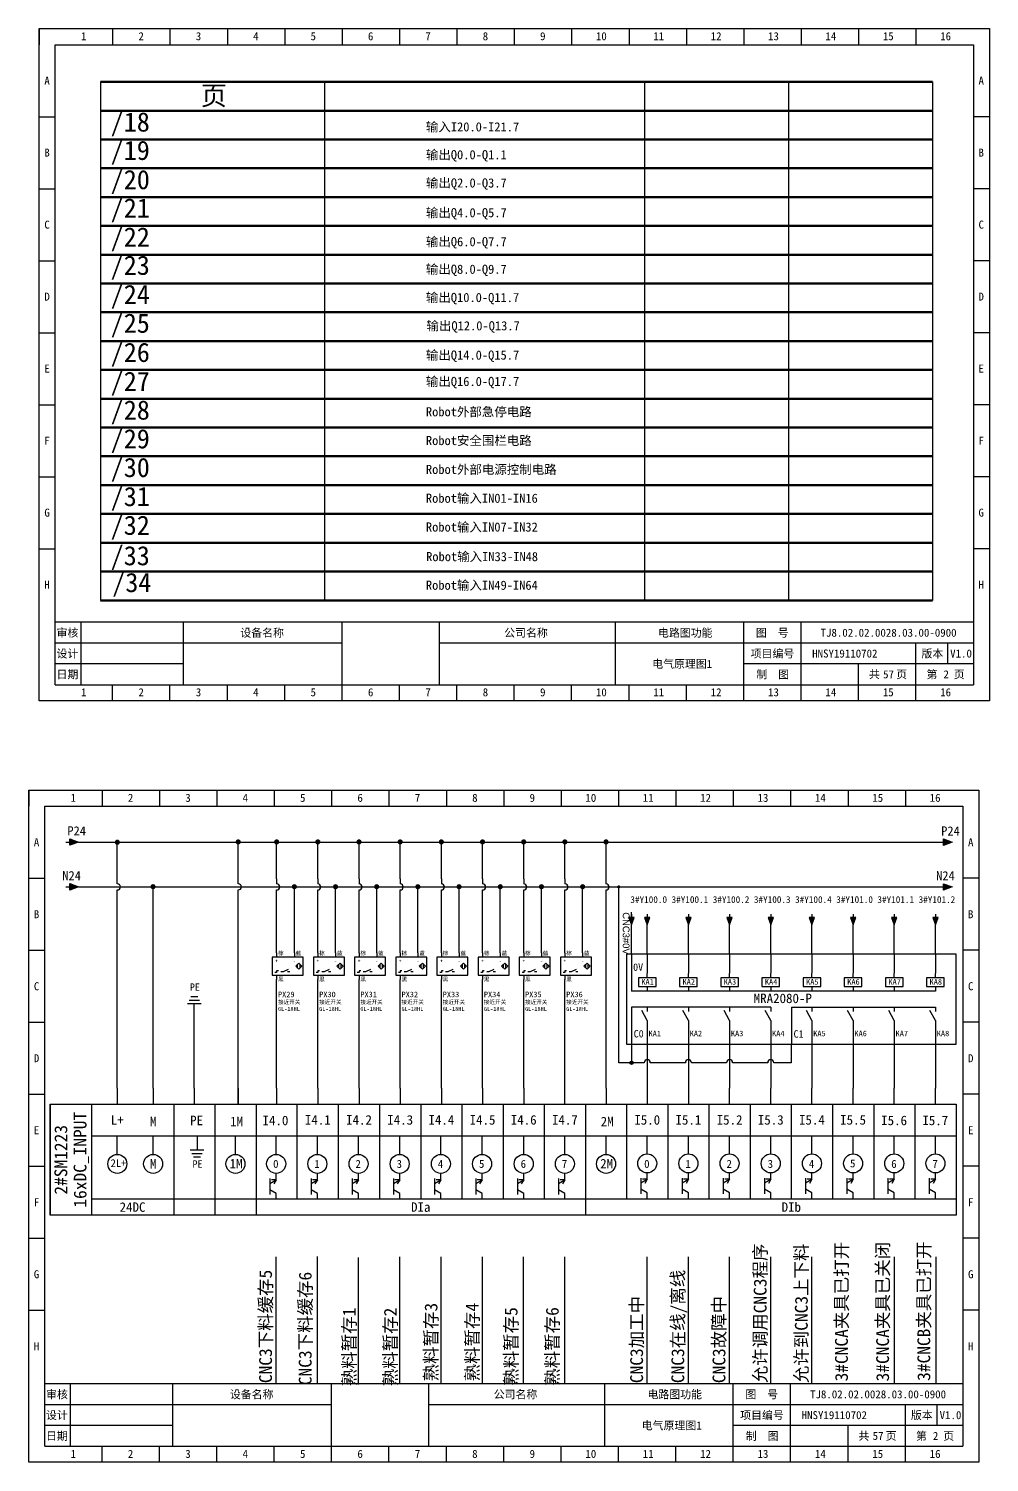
# Model space of a CAD drawing. Header units: millimetres. Extents: x 914 to 910632, y -176 to 682692.
# Drawn here: x 2236.4 to 2536.6, y 3539.4 to 3987.4 of the extents above; entities that cross this region are included whole.
import ezdxf
from ezdxf.enums import TextEntityAlignment as Align

# ---------------------------------------------------------------- set-up
doc = ezdxf.new("R2010")
doc.units = ezdxf.units.MM
doc.layers.add('EPLAN311', color=1, linetype='Continuous', lineweight=25)
doc.styles.get("Standard").update_dxf_attribs({"font": 'arial.ttf'})
doc.styles.add('宋体', font='')
doc.styles.get('宋体').set_extended_font_data('宋体')

# ---------------------------------------------------------------- blocks, each defined once
blk = doc.blocks.new('EPLSYM_LibrarySPECIAL_Symbol8_Variant0_Placement1')
at = {"linetype": 'Continuous', "lineweight": 25, "ltscale": 4}
blk.add_hatch(color=1, dxfattribs=at).paths.add_polyline_path([(-0.75, 1), (2, 0), (-0.75, -1)], flags=0)
at = {"color": 1, "linetype": 'Continuous', "lineweight": 25, "ltscale": 4}
blk.add_line((-2, 0), (-0.75, 0), dxfattribs=at)
blk.add_lwpolyline([(-0.75, 1), (2, 0), (-0.75, -1)], close=True, dxfattribs=at)
at = {"color": 5}
blk.add_attdef('70_20010', text='', height=2.85, dxfattribs=at).set_placement((3, 0), align=Align.MIDDLE_LEFT)
at = {"color": 73}
for tag, p in [('70_24350', (33.76, 0)), ('70_24300', (72.31, 0))]:
    blk.add_attdef(tag, text='', height=2.06, dxfattribs=at).set_placement(p, align=Align.MIDDLE_LEFT)
blk = doc.blocks.new('*U204')
blk.add_line((0, 0.14), (0, 5.8))
blk.add_circle((0, -2.83), 2.97)
blk = doc.blocks.new('*U205')
at = {"color": 0, "linetype": 'ByBlock', "lineweight": -2, "transparency": 16777216}
for p in [(0, 0), (12.87, 0)]:
    blk.add_blockref('*U204', p, dxfattribs=at)
blk = doc.blocks.new('磁性接近开关3线常开')
at = {"color": 5, "linetype": 'Continuous', "lineweight": 25, "ltscale": 4}
for p, q in [((0, 8.4), (0, 7)), ((5.6, 8.4), (5.6, 7)), ((6.63, 3.58), (6.63, 4.82)), ((7.37, 3.58), (7.37, 4.82)), ((0, 2.71), (0, 2.19)), ((0, 1.4), (0, 0)), ((3.59, 3.14), (2.01, 2.36))]:
    blk.add_line(p, q, dxfattribs=at)
at = {"color": 5, "linetype": 'Continuous', "lineweight": 25}
for p, q in [((0, 2.19), (-0.53, 2.19)), ((0.53, 2.71), (0, 2.71)), ((2.01, 2.36), (1.31, 2.36)), ((4.11, 2.36), (3.41, 2.36))]:
    blk.add_line(p, q, dxfattribs=at)
at = {"color": 5, "linetype": 'Continuous', "lineweight": 25, "ltscale": 4}
for points in [[(-1.4, 1.4), (8.4, 1.4), (8.4, 7), (-1.4, 7)], [(7, 5.19), (6.01, 4.2), (7, 3.21), (7.99, 4.2)]]:
    blk.add_lwpolyline(points, close=True, dxfattribs=at)
at = {"color": 5, "style": '宋体'}
for s, p in [('+', (0, 5.84)), ('-', (5.6, 5.84))]:
    blk.add_text(s, height=1.05, dxfattribs=at).set_placement(p, align=Align.MIDDLE_CENTER)
at = {"color": 0, "style": '宋体'}
for tag, p in [('01', (0.42, 7.67)), ('03', (6.02, 7.67)), ('02', (0.42, -0.54)), ('05', (0.42, -7.76)), ('06', (0.42, -9.92))]:
    blk.add_attdef(tag, p, '', height=1.26, dxfattribs=at)
at = {"color": 5, "style": '宋体'}
blk.add_attdef('04', (0.42, -5.6), '', height=1.75, dxfattribs=at)
blk = doc.blocks.new('继电器线圈')
at = {"color": 5, "linetype": 'Continuous', "lineweight": 25}
for p, q in [((0, 4.2), (0, 5.6)), ((0, 1.4), (0, 0))]:
    blk.add_line(p, q, dxfattribs=at)
blk.add_lwpolyline([(-2.8, 1.4), (2.8, 1.4), (2.8, 4.2), (-2.8, 4.2)], close=True, dxfattribs=at)
at = {"color": 0, "style": '宋体'}
for tag, p in [('01', (0.42, 4.87)), ('02', (0.42, -0.54)), ('04', (0.65, -7)), ('05', (0.65, -9.16))]:
    blk.add_attdef(tag, p, '', height=1.26, dxfattribs=at)
at = {"color": 5, "style": '宋体'}
blk.add_attdef('03', (0.42, -4.85), '', height=1.75, dxfattribs=at)
blk = doc.blocks.new('常开触点')
at = {"color": 5, "linetype": 'Continuous', "lineweight": 25}
for p, q in [((0, 0), (0, -1.39)), ((0, 0), (0, -1.39)), ((0, -4.16), (0, -5.54)), ((0, -4.16), (0, -5.54))]:
    blk.add_line(p, q, dxfattribs=at)
at = {"color": 5, "linetype": 'Continuous', "lineweight": 25, "ltscale": 4}
blk.add_line((0, -4.16), (-1.73, -1.04), dxfattribs=at)
blk.add_line((0, -4.16), (-1.73, -1.04), dxfattribs=at)
at = {"color": 0}
blk.add_attdef('13', text='', height=1.25, dxfattribs=at).set_placement((0.42, -0.97), align=Align.BOTTOM_LEFT)
blk.add_attdef('14', text='', height=1.25, dxfattribs=at).set_placement((0.42, -4.82), align=Align.TOP_LEFT)
at = {"color": 5, "style": '宋体'}
blk.add_attdef('KA', (0.42, -9.12), '', height=1.74, dxfattribs=at)
blk = doc.blocks.new('继电器模组8')
for p, q in [((-4.87, 28.09), (-4.87, 16.54)), ((0, 28.09), (0, 22.09)), ((12.87, 28.09), (12.87, 22.09)), ((25.74, 28.09), (25.74, 22.09)), ((38.61, 28.09), (38.61, 22.09)), ((51.48, 28.09), (51.48, 22.09)), ((64.35, 28.09), (64.35, 22.09)), ((77.22, 28.09), (77.22, 22.09)), ((90.09, 28.09), (90.09, 22.09)), ((-4.87, 11.54), (-4.87, 0)), ((45.05, 11.54), (45.05, 0)), ((0, 6), (0, 0)), ((12.87, 6), (12.87, 0)), ((25.74, 6), (25.74, 0)), ((38.61, 6), (38.61, 0)), ((51.48, 6), (51.48, 0)), ((64.35, 6), (64.35, 0)), ((77.22, 6), (77.22, 0)), ((90.09, 6), (90.09, 0))]:
    blk.add_line(p, q)
at = {"linetype": 'ByBlock'}
for p, q in [((90.09, 16.54), (-4.87, 16.54)), ((38.61, 11.54), (-4.87, 11.54)), ((45.05, 11.54), (90.09, 11.54))]:
    blk.add_line(p, q, dxfattribs=at)
blk.add_lwpolyline([(-6.43, 0), (96.53, 0), (96.53, 28.09), (-6.43, 28.09)], close=True, dxfattribs=at)
ref = blk.add_blockref('继电器线圈', (0, 16.54), dxfattribs=dict(xscale=0.99, yscale=0.99, zscale=0.99))
ref.add_attrib('03', 'KA1', (-1.83, 18.56), dxfattribs={"color": 5, "height": 1.736, "style": '宋体'})
ref = blk.add_blockref('继电器线圈', (12.87, 16.54), dxfattribs=dict(xscale=0.99, yscale=0.99, zscale=0.99))
ref.add_attrib('03', 'KA2', (11.04, 18.56), dxfattribs={"color": 5, "height": 1.736, "style": '宋体'})
ref = blk.add_blockref('继电器线圈', (25.74, 16.54), dxfattribs=dict(xscale=0.99, yscale=0.99, zscale=0.99))
ref.add_attrib('03', 'KA3', (23.91, 18.56), dxfattribs={"color": 5, "height": 1.736, "style": '宋体'})
ref = blk.add_blockref('继电器线圈', (38.61, 16.54), dxfattribs=dict(xscale=0.99, yscale=0.99, zscale=0.99))
ref.add_attrib('03', 'KA4', (36.78, 18.56), dxfattribs={"color": 5, "height": 1.736, "style": '宋体'})
ref = blk.add_blockref('继电器线圈', (51.48, 16.54), dxfattribs=dict(xscale=0.99, yscale=0.99, zscale=0.99))
ref.add_attrib('03', 'KA5', (49.65, 18.56), dxfattribs={"color": 5, "height": 1.736, "style": '宋体'})
ref = blk.add_blockref('继电器线圈', (64.35, 16.54), dxfattribs=dict(xscale=0.99, yscale=0.99, zscale=0.99))
ref.add_attrib('03', 'KA6', (62.52, 18.56), dxfattribs={"color": 5, "height": 1.736, "style": '宋体'})
ref = blk.add_blockref('继电器线圈', (77.22, 16.54), dxfattribs=dict(xscale=0.99, yscale=0.99, zscale=0.99))
ref.add_attrib('03', 'KA7', (75.39, 18.56), dxfattribs={"color": 5, "height": 1.736, "style": '宋体'})
ref = blk.add_blockref('继电器线圈', (90.09, 16.54), dxfattribs=dict(xscale=0.99, yscale=0.99, zscale=0.99))
ref.add_attrib('03', 'KA8', (88.26, 18.56), dxfattribs={"color": 5, "height": 1.736, "style": '宋体'})
ref = blk.add_blockref('常开触点', (0, 11.54), dxfattribs=at)
ref.add_attrib('KA', 'KA1', (0.41, 2.43), dxfattribs={"color": 5, "height": 1.736, "style": '宋体'})
ref = blk.add_blockref('常开触点', (12.87, 11.54), dxfattribs=at)
ref.add_attrib('KA', 'KA2', (13.28, 2.43), dxfattribs={"color": 5, "height": 1.736, "style": '宋体'})
ref = blk.add_blockref('常开触点', (25.74, 11.54), dxfattribs=at)
ref.add_attrib('KA', 'KA3', (26.15, 2.43), dxfattribs={"color": 5, "height": 1.736, "style": '宋体'})
ref = blk.add_blockref('常开触点', (38.61, 11.54), dxfattribs=at)
ref.add_attrib('KA', 'KA4', (39.02, 2.43), dxfattribs={"color": 5, "height": 1.736, "style": '宋体'})
ref = blk.add_blockref('常开触点', (51.48, 11.54), dxfattribs=at)
ref.add_attrib('KA', 'KA5', (51.89, 2.43), dxfattribs={"color": 5, "height": 1.736, "style": '宋体'})
ref = blk.add_blockref('常开触点', (64.35, 11.54), dxfattribs=at)
ref.add_attrib('KA', 'KA6', (64.76, 2.43), dxfattribs={"color": 5, "height": 1.736, "style": '宋体'})
ref = blk.add_blockref('常开触点', (77.22, 11.54), dxfattribs=at)
ref.add_attrib('KA', 'KA7', (77.63, 2.43), dxfattribs={"color": 5, "height": 1.736, "style": '宋体'})
ref = blk.add_blockref('常开触点', (90.09, 11.54), dxfattribs=at)
ref.add_attrib('KA', 'KA8', (90.5, 2.43), dxfattribs={"color": 5, "height": 1.736, "style": '宋体'})
at = {"style": '宋体'}
for s, width, insert, char_height, attachment_point in [('0V', 3.0901, (-4.42, 25.18), 2.31, 1), ('MRA2080-P', 2.5259, (42.38, 14.25), 2.97, 5), ('C0', 3.0901, (-4.24, 4.36), 2.31, 1), ('C1', 3.0901, (45.74, 4.3), 2.31, 1)]:
    blk.add_mtext_dynamic_manual_height_columns(s, width=width, gutter_width=12.5, heights=[0], dxfattribs=dict(at, insert=insert, char_height=char_height, attachment_point=attachment_point))
blk = doc.blocks.new('箭头下')
at = {"layer": 'EPLAN311', "linetype": 'Continuous', "lineweight": 25, "ltscale": 4}
blk.add_hatch(color=1, dxfattribs=at).paths.add_polyline_path([(-0.7, -0.875), (0, -2.8), (0.7, -0.875)], flags=0)
at = {"layer": 'EPLAN311', "color": 1, "linetype": 'Continuous', "lineweight": 25, "ltscale": 4}
blk.add_line((0, 0), (0, -0.875), dxfattribs=at)
blk.add_lwpolyline([(-0.7, -0.875), (0, -2.8), (0.7, -0.875)], close=True, dxfattribs=at)
at = {"color": 5}
blk.add_attdef('70_20010', text='', height=1.7535, dxfattribs=at).set_placement((0, -3.8507), align=Align.TOP_CENTER)
blk = doc.blocks.new('*U287')
at = {"color": 0, "linetype": 'ByBlock', "lineweight": 53}
blk.add_line((-130, 0), (130, 0), dxfattribs=at)
blk = doc.blocks.new('*U288')
at = {"color": 0, "linetype": 'ByBlock', "lineweight": -2, "transparency": 16777216}
for p in [(0, 0), (0, -9), (0, -18), (0, -27), (0, -36), (0, -45), (0, -54), (0, -63), (0, -72), (0, -81), (0, -90), (0, -99), (0, -108), (0, -117), (0, -126), (0, -135), (0, -144), (0, -153), (0, -162)]:
    blk.add_blockref('*U287', p, dxfattribs=at)
blk = doc.blocks.new('*U388')
blk.add_line((-2.5, 0), (2.5, 0))
blk = doc.blocks.new('*U389')
at = {"color": 0, "linetype": 'ByBlock', "lineweight": -2, "transparency": 16777216}
for p in [(0, 0), (0, -22.5), (0, -45), (0, -67.5), (0, -90), (0, -112.5), (0, -135)]:
    blk.add_blockref('*U388', p, dxfattribs=at)
blk = doc.blocks.new('*U390')
blk.add_line((-2.5, 0), (2.5, 0))
blk = doc.blocks.new('*U391')
at = {"color": 0, "linetype": 'ByBlock', "lineweight": -2, "transparency": 16777216}
for p in [(0, 0), (0, -22.5), (0, -45), (0, -67.5), (0, -90), (0, -112.5), (0, -135)]:
    blk.add_blockref('*U390', p, dxfattribs=at)
blk = doc.blocks.new('制图图框')
for p, q in [((-2700.08, 789.32), (-2403.08, 789.32)), ((-2700.08, 579.32), (-2700.08, 789.32)), ((-2700.08, 789.32), (-2700.08, 784.32)), ((-2700.08, 789.32), (-2695.08, 789.32)), ((-2677.15, 789.32), (-2677.15, 784.32)), ((-2659.21, 789.32), (-2659.21, 784.32)), ((-2641.27, 789.32), (-2641.27, 784.32)), ((-2623.33, 789.32), (-2623.33, 784.32)), ((-2605.4, 789.32), (-2605.4, 784.32)), ((-2587.46, 789.32), (-2587.46, 784.32)), ((-2569.52, 789.32), (-2569.52, 784.32)), ((-2551.58, 789.32), (-2551.58, 784.32)), ((-2533.65, 789.32), (-2533.65, 784.32)), ((-2515.71, 789.32), (-2515.71, 784.32)), ((-2497.77, 789.32), (-2497.77, 784.32)), ((-2479.83, 789.32), (-2479.83, 784.32)), ((-2461.9, 789.32), (-2461.9, 784.32)), ((-2443.96, 789.32), (-2443.96, 784.32)), ((-2426.02, 789.32), (-2426.02, 784.32)), ((-2403.08, 789.32), (-2403.08, 579.32)), ((-2403.08, 789.32), (-2403.08, 784.32)), ((-2695.08, 784.32), (-2408.08, 784.32)), ((-2695.08, 584.32), (-2695.08, 784.32)), ((-2408.08, 784.32), (-2408.08, 584.32)), ((-2408.08, 603.82), (-2695.08, 603.82)), ((-2687.08, 603.82), (-2687.08, 584.32)), ((-2655.08, 603.82), (-2655.08, 584.32)), ((-2655.08, 603.82), (-2655.08, 584.32)), ((-2605.4, 579.32), (-2605.4, 603.82)), ((-2575.08, 603.82), (-2575.08, 584.32)), ((-2575.08, 603.82), (-2575.08, 584.32)), ((-2575.08, 603.82), (-2575.08, 584.32)), ((-2520.08, 603.82), (-2520.08, 584.32)), ((-2479.83, 579.32), (-2479.83, 603.82)), ((-2461.9, 579.32), (-2461.9, 603.82)), ((-2655.08, 597.32), (-2695.08, 597.32)), ((-2605.4, 597.32), (-2655.08, 597.32)), ((-2408.08, 597.32), (-2575.08, 597.32)), ((-2426.02, 579.32), (-2426.02, 597.32)), ((-2416.18, 597.32), (-2416.18, 590.82)), ((-2655.08, 590.82), (-2695.08, 590.82)), ((-2408.08, 590.82), (-2479.83, 590.82)), ((-2443.96, 579.32), (-2443.96, 590.82)), ((-2695.08, 584.32), (-2408.08, 584.32)), ((-2677.15, 579.32), (-2677.15, 584.32)), ((-2659.21, 579.32), (-2659.21, 584.32)), ((-2641.27, 579.32), (-2641.27, 584.32)), ((-2623.33, 579.32), (-2623.33, 584.32)), ((-2587.46, 579.32), (-2587.46, 584.32)), ((-2569.52, 579.32), (-2569.52, 584.32)), ((-2551.58, 579.32), (-2551.58, 584.32)), ((-2533.65, 579.32), (-2533.65, 584.32)), ((-2515.71, 579.32), (-2515.71, 584.32)), ((-2497.77, 579.32), (-2497.77, 584.32)), ((-2403.08, 579.32), (-2700.08, 579.32))]:
    blk.add_line(p, q)
blk.add_blockref('*U389', (-2697.58, 761.82))
at = {"xscale": -1}
blk.add_blockref('*U391', (-2405.58, 761.82), dxfattribs=at)
at = {"style": '宋体'}
for s, p in [('1', (-2687.01, 785.71)), ('2', (-2669.07, 785.71)), ('3', (-2651.13, 785.71)), ('4', (-2633.2, 785.71)), ('5', (-2615.26, 785.71)), ('6', (-2597.32, 785.71)), ('7', (-2579.38, 785.71)), ('8', (-2561.45, 785.71)), ('9', (-2543.51, 785.71)), ('10', (-2526.07, 785.71)), ('11', (-2508.13, 785.71)), ('12', (-2490.2, 785.71)), ('13', (-2472.26, 785.71)), ('14', (-2454.32, 785.71)), ('15', (-2436.38, 785.71)), ('16', (-2418.45, 785.71)), ('A', (-2698.47, 771.84)), ('A', (-2406.47, 771.84)), ('B', (-2698.47, 749.34)), ('B', (-2406.47, 749.34)), ('C', (-2698.47, 726.84)), ('C', (-2406.47, 726.84)), ('D', (-2698.47, 704.34)), ('D', (-2406.47, 704.34)), ('E', (-2698.47, 681.84)), ('E', (-2406.47, 681.84)), ('F', (-2698.47, 659.34)), ('F', (-2406.47, 659.34)), ('G', (-2698.47, 636.84)), ('G', (-2406.47, 636.84)), ('H', (-2698.47, 614.34)), ('H', (-2406.47, 614.34)), ('审核', (-2694.65, 599.29)), ('设备名称', (-2637.2, 599.28)), ('公司名称', (-2554.73, 599.29)), ('电路图功能', (-2506.66, 599.29)), ('图  号', (-2476.05, 599.3)), ('设计', (-2694.66, 592.79)), ('项目编号', (-2477.68, 592.79)), ('版本', (-2424.3, 592.79)), ('日期', (-2694.66, 586.29)), ('制  图', (-2475.91, 586.28)), ('共   页', (-2440.72, 586.31)), ('第   页', (-2422.72, 586.3)), ('1', (-2687.01, 580.71)), ('2', (-2669.07, 580.71)), ('3', (-2651.13, 580.71)), ('4', (-2633.2, 580.71)), ('5', (-2615.26, 580.71)), ('6', (-2597.32, 580.71)), ('7', (-2579.38, 580.71)), ('8', (-2561.45, 580.71)), ('9', (-2543.51, 580.71)), ('10', (-2526.07, 580.71)), ('11', (-2508.13, 580.71)), ('12', (-2490.2, 580.71)), ('13', (-2472.26, 580.71)), ('14', (-2454.32, 580.71)), ('15', (-2436.38, 580.71)), ('16', (-2418.45, 580.71))]:
    blk.add_text(s, height=2.5, dxfattribs=at).set_placement(p)

msp = doc.modelspace()

# ---------------------------------------------------------------- hatches: boundary and pattern name
at = {"layer": 'EPLAN311', "ltscale": 4}
h = msp.add_hatch(color=0, dxfattribs=at)
edge = h.paths.add_edge_path()
edge.add_arc((2264.072, 3733.188), 0.81, 0, 360)
h = msp.add_hatch(color=0, dxfattribs=at)
edge = h.paths.add_edge_path()
edge.add_arc((2301.855, 3733.286), 0.81, 0, 360)
h = msp.add_hatch(color=0, dxfattribs=at)
edge = h.paths.add_edge_path()
edge.add_arc((2313.876, 3733.294), 0.81, 0, 360)
h = msp.add_hatch(color=0, dxfattribs=at)
edge = h.paths.add_edge_path()
edge.add_arc((2326.746, 3733.294), 0.81, 0, 360)
h = msp.add_hatch(color=0, dxfattribs=at)
edge = h.paths.add_edge_path()
edge.add_arc((2339.616, 3733.294), 0.81, 0, 360)
h = msp.add_hatch(color=0, dxfattribs=at)
edge = h.paths.add_edge_path()
edge.add_arc((2352.486, 3733.294), 0.81, 0, 360)
h = msp.add_hatch(color=0, dxfattribs=at)
edge = h.paths.add_edge_path()
edge.add_arc((2365.356, 3733.294), 0.81, 0, 360)
h = msp.add_hatch(color=0, dxfattribs=at)
edge = h.paths.add_edge_path()
edge.add_arc((2378.226, 3733.294), 0.81, 0, 360)
h = msp.add_hatch(color=0, dxfattribs=at)
edge = h.paths.add_edge_path()
edge.add_arc((2391.096, 3733.294), 0.81, 0, 360)
h = msp.add_hatch(color=0, dxfattribs=at)
edge = h.paths.add_edge_path()
edge.add_arc((2403.966, 3733.294), 0.81, 0, 360)
h = msp.add_hatch(color=0, dxfattribs=at)
edge = h.paths.add_edge_path()
edge.add_arc((2416.836, 3733.291), 0.81, 0, 360)
h = msp.add_hatch(color=0, dxfattribs=at)
edge = h.paths.add_edge_path()
edge.add_arc((2275.247, 3719.295), 0.81, 0, 360)
h = msp.add_hatch(color=0, dxfattribs=at)
edge = h.paths.add_edge_path()
edge.add_arc((2319.42, 3719.289), 0.81, 0, 360)
h = msp.add_hatch(color=0, dxfattribs=at)
edge = h.paths.add_edge_path()
edge.add_arc((2332.29, 3719.289), 0.81, 0, 360)
h = msp.add_hatch(color=0, dxfattribs=at)
edge = h.paths.add_edge_path()
edge.add_arc((2345.16, 3719.289), 0.81, 0, 360)
h = msp.add_hatch(color=0, dxfattribs=at)
edge = h.paths.add_edge_path()
edge.add_arc((2358.03, 3719.289), 0.81, 0, 360)
h = msp.add_hatch(color=0, dxfattribs=at)
edge = h.paths.add_edge_path()
edge.add_arc((2370.9, 3719.289), 0.81, 0, 360)
h = msp.add_hatch(color=0, dxfattribs=at)
edge = h.paths.add_edge_path()
edge.add_arc((2383.77, 3719.289), 0.81, 0, 360)
h = msp.add_hatch(color=0, dxfattribs=at)
edge = h.paths.add_edge_path()
edge.add_arc((2396.64, 3719.289), 0.81, 0, 360)
h = msp.add_hatch(color=0, dxfattribs=at)
edge = h.paths.add_edge_path()
edge.add_arc((2409.51, 3719.289), 0.81, 0, 360)
h = msp.add_hatch(color=1, dxfattribs=at)
edge = h.paths.add_edge_path()
edge.add_arc((2420.806, 3719.244), 0.52, 0, 360)
h = msp.add_hatch(color=1, dxfattribs=at)
edge = h.paths.add_edge_path()
edge.add_arc((2424.838, 3664.276), 0.52, 0, 360)

# ---------------------------------------------------------------- linework, layer by layer
at = {"color": 0}
for p, q in [((2258.864, 3970.778), (2258.864, 3808.778)), ((2328.864, 3970.778), (2328.864, 3970.022)), ((2328.864, 3970.022), (2328.864, 3808.778)), ((2428.864, 3970.778), (2518.864, 3970.778)), ((2428.864, 3970.778), (2428.864, 3970.778)), ((2428.864, 3970.778), (2428.864, 3808.778)), ((2473.864, 3970.778), (2518.864, 3970.778)), ((2473.864, 3970.778), (2473.864, 3970.778)), ((2473.864, 3970.778), (2473.864, 3808.778)), ((2518.864, 3970.778), (2518.864, 3808.778)), ((2251.919, 3733.257), (2521.07, 3733.221)), ((2264.07, 3720.203), (2264.07, 3733.23)), ((2301.86, 3720.214), (2301.86, 3733.241)), ((2416.84, 3720.187), (2416.84, 3733.247)), ((2251.937, 3719.25), (2521.07, 3719.221)), ((2241.361, 3659.265), (2241.361, 3648.015))]:
    msp.add_line(p, q, dxfattribs=at)
for p, q in [((2313.88, 3721.76), (2313.88, 3733.25)), ((2326.75, 3721.76), (2326.75, 3733.25)), ((2339.62, 3721.76), (2339.62, 3733.25)), ((2352.49, 3721.76), (2352.49, 3733.25)), ((2365.36, 3721.76), (2365.36, 3733.25)), ((2378.23, 3721.76), (2378.23, 3733.25)), ((2391.1, 3721.76), (2391.1, 3733.25)), ((2403.97, 3721.76), (2403.97, 3733.25)), ((2264.07, 3716.721), (2264.07, 3718.293)), ((2275.27, 3656.307), (2275.27, 3719.244)), ((2301.86, 3716.722), (2301.86, 3718.294)), ((2313.88, 3721.76), (2313.88, 3720.188)), ((2319.424, 3698.627), (2319.424, 3719.245)), ((2326.75, 3721.76), (2326.75, 3720.188)), ((2332.294, 3698.627), (2332.294, 3719.245)), ((2339.62, 3721.76), (2339.62, 3720.188)), ((2345.164, 3698.627), (2345.164, 3719.245)), ((2352.49, 3721.76), (2352.49, 3720.188)), ((2358.034, 3698.627), (2358.034, 3719.245)), ((2365.36, 3721.76), (2365.36, 3720.188)), ((2370.904, 3698.627), (2370.904, 3719.245)), ((2378.23, 3721.76), (2378.23, 3720.188)), ((2383.774, 3698.627), (2383.774, 3719.245)), ((2391.1, 3721.76), (2391.1, 3720.188)), ((2396.644, 3698.627), (2396.644, 3719.245)), ((2403.97, 3721.76), (2403.97, 3720.188)), ((2409.514, 3698.627), (2409.514, 3719.245)), ((2420.807, 3664.276), (2420.806, 3719.244)), ((2264.07, 3656.307), (2264.07, 3716.698)), ((2301.86, 3656.31), (2301.86, 3716.709)), ((2313.88, 3716.706), (2313.88, 3718.278)), ((2313.88, 3698.627), (2313.88, 3716.706)), ((2326.75, 3716.706), (2326.75, 3718.278)), ((2326.75, 3698.627), (2326.75, 3716.706)), ((2339.62, 3716.706), (2339.62, 3718.278)), ((2339.62, 3698.627), (2339.62, 3716.706)), ((2352.49, 3716.706), (2352.49, 3718.278)), ((2352.49, 3698.627), (2352.49, 3716.706)), ((2365.36, 3716.706), (2365.36, 3718.278)), ((2365.36, 3698.627), (2365.36, 3716.706)), ((2378.23, 3716.706), (2378.23, 3718.278)), ((2378.23, 3698.627), (2378.23, 3716.706)), ((2391.1, 3716.706), (2391.1, 3718.278)), ((2391.1, 3698.627), (2391.1, 3716.706)), ((2403.97, 3716.706), (2403.97, 3718.278)), ((2403.97, 3698.627), (2403.97, 3716.706)), ((2416.84, 3716.705), (2416.84, 3718.277)), ((2416.84, 3656.307), (2416.84, 3716.715)), ((2424.838, 3698.224), (2424.838, 3711.381)), ((2313.88, 3656.307), (2313.88, 3690.311)), ((2326.75, 3656.307), (2326.75, 3690.311)), ((2339.62, 3656.307), (2339.62, 3690.311)), ((2352.49, 3656.307), (2352.49, 3690.311)), ((2365.36, 3656.307), (2365.36, 3690.311)), ((2378.23, 3656.307), (2378.23, 3690.311)), ((2391.1, 3656.307), (2391.1, 3690.311)), ((2403.97, 3656.307), (2403.97, 3690.311)), ((2288.14, 3656.307), (2288.14, 3682.796)), ((2424.838, 3670.139), (2424.838, 3664.276)), ((2474.755, 3670.139), (2474.755, 3664.276)), ((2428.755, 3664.276), (2420.807, 3664.276)), ((2441.625, 3664.276), (2430.665, 3664.276)), ((2454.495, 3664.276), (2443.535, 3664.276)), ((2467.365, 3664.276), (2456.405, 3664.276)), ((2474.755, 3664.276), (2469.275, 3664.276)), ((2264.07, 3656.307), (2264.07, 3651.357)), ((2275.27, 3656.307), (2275.27, 3651.357)), ((2288.14, 3656.307), (2288.14, 3651.357)), ((2301.86, 3656.31), (2301.86, 3651.36)), ((2301.86, 3651.36), (2301.86, 3656.31)), ((2313.88, 3656.307), (2313.88, 3651.357)), ((2326.75, 3656.307), (2326.75, 3651.357)), ((2339.62, 3656.307), (2339.62, 3651.357)), ((2352.49, 3656.307), (2352.49, 3651.357)), ((2365.36, 3656.307), (2365.36, 3651.357)), ((2378.23, 3656.307), (2378.23, 3651.357)), ((2391.1, 3656.307), (2391.1, 3651.357)), ((2403.97, 3651.357), (2403.97, 3656.307)), ((2416.84, 3656.307), (2416.84, 3651.357)), ((2416.84, 3656.307), (2416.84, 3651.357)), ((2429.71, 3656.307), (2429.71, 3651.357)), ((2442.58, 3656.307), (2442.58, 3651.357)), ((2455.45, 3651.357), (2455.45, 3656.307)), ((2468.32, 3651.357), (2468.32, 3656.307)), ((2481.19, 3651.357), (2481.19, 3656.307)), ((2494.06, 3651.357), (2494.06, 3656.307)), ((2506.93, 3651.357), (2506.93, 3656.307)), ((2519.8, 3651.357), (2519.8, 3656.307)), ((2243.095, 3651.357), (2526.235, 3651.357)), ((2243.095, 3616.707), (2243.095, 3651.357)), ((2243.095, 3651.357), (2243.095, 3616.707)), ((2255.965, 3651.357), (2255.965, 3616.707)), ((2281.705, 3651.357), (2281.705, 3616.707)), ((2294.575, 3651.357), (2294.575, 3616.707)), ((2307.445, 3651.357), (2307.445, 3616.707)), ((2320.315, 3621.657), (2320.315, 3651.357)), ((2333.185, 3621.657), (2333.185, 3651.357)), ((2346.055, 3651.357), (2346.055, 3621.657)), ((2358.925, 3651.357), (2358.925, 3621.657)), ((2371.795, 3651.357), (2371.795, 3621.657)), ((2384.665, 3651.357), (2384.665, 3621.635)), ((2397.535, 3651.357), (2397.535, 3621.657)), ((2410.405, 3651.357), (2410.405, 3616.707)), ((2423.275, 3651.357), (2423.275, 3621.657)), ((2436.145, 3651.357), (2436.145, 3621.657)), ((2449.015, 3651.357), (2449.015, 3621.657)), ((2461.885, 3651.357), (2461.885, 3621.657)), ((2474.755, 3651.357), (2474.755, 3621.657)), ((2487.625, 3651.357), (2487.625, 3621.657)), ((2500.495, 3651.357), (2500.495, 3621.657)), ((2513.365, 3651.357), (2513.365, 3621.657)), ((2526.235, 3651.357), (2526.235, 3616.707)), ((2255.965, 3641.457), (2526.235, 3641.457)), ((2264.07, 3635.647), (2264.07, 3641.457)), ((2275.27, 3635.647), (2275.27, 3641.457)), ((2288.99, 3641.46), (2288.99, 3637.045)), ((2301.01, 3635.647), (2301.01, 3641.457)), ((2313.725, 3635.647), (2313.725, 3641.297)), ((2326.595, 3635.647), (2326.595, 3641.297)), ((2339.465, 3635.647), (2339.465, 3641.297)), ((2352.335, 3635.647), (2352.335, 3641.297)), ((2365.205, 3635.647), (2365.205, 3641.297)), ((2378.075, 3635.647), (2378.075, 3641.297)), ((2391.1, 3635.647), (2391.1, 3641.297)), ((2403.97, 3635.647), (2403.97, 3641.297)), ((2416.84, 3635.647), (2416.84, 3641.457)), ((2429.71, 3635.806), (2429.71, 3641.457)), ((2442.58, 3635.806), (2442.58, 3641.457)), ((2455.45, 3635.806), (2455.45, 3641.457)), ((2468.32, 3635.806), (2468.32, 3641.457)), ((2481.19, 3635.806), (2481.19, 3641.457)), ((2494.06, 3635.806), (2494.06, 3641.457)), ((2313.725, 3627.727), (2313.725, 3629.707)), ((2326.595, 3627.727), (2326.595, 3629.707)), ((2339.465, 3627.727), (2339.465, 3629.707)), ((2352.335, 3627.727), (2352.335, 3629.707)), ((2365.205, 3627.727), (2365.205, 3629.707)), ((2378.075, 3627.727), (2378.075, 3629.707)), ((2391.1, 3627.727), (2391.1, 3629.707)), ((2403.97, 3627.727), (2403.97, 3629.707)), ((2429.71, 3627.886), (2429.71, 3629.866)), ((2442.58, 3627.886), (2442.58, 3629.866)), ((2455.45, 3627.886), (2455.45, 3629.866)), ((2468.32, 3627.886), (2468.32, 3629.866)), ((2481.19, 3627.886), (2481.19, 3629.866)), ((2494.06, 3627.886), (2494.06, 3629.866)), ((2506.93, 3627.886), (2506.93, 3629.866)), ((2519.8, 3627.886), (2519.8, 3629.866)), ((2311.745, 3628.077), (2311.745, 3623.127)), ((2311.745, 3626.586), (2313.725, 3627.727)), ((2313.725, 3623.477), (2311.745, 3624.605)), ((2313.725, 3627.727), (2312.24, 3627.727)), ((2313.725, 3627.727), (2312.98, 3626.442)), ((2324.615, 3628.077), (2324.615, 3623.127)), ((2324.615, 3626.586), (2326.595, 3627.727)), ((2326.595, 3623.477), (2324.615, 3624.605)), ((2326.595, 3627.727), (2325.11, 3627.727)), ((2326.595, 3627.727), (2325.85, 3626.442)), ((2337.485, 3628.077), (2337.485, 3623.127)), ((2337.485, 3626.586), (2339.465, 3627.727)), ((2339.465, 3623.477), (2337.485, 3624.605)), ((2339.465, 3627.727), (2337.98, 3627.727)), ((2339.465, 3627.727), (2338.72, 3626.442)), ((2350.355, 3628.077), (2350.355, 3623.127)), ((2350.355, 3626.586), (2352.335, 3627.727)), ((2352.335, 3623.477), (2350.355, 3624.605)), ((2352.335, 3627.727), (2350.85, 3627.727)), ((2352.335, 3627.727), (2351.59, 3626.442)), ((2363.225, 3628.077), (2363.225, 3623.127)), ((2363.225, 3626.586), (2365.205, 3627.727)), ((2365.205, 3623.477), (2363.225, 3624.605)), ((2365.205, 3627.727), (2363.72, 3627.727)), ((2365.205, 3627.727), (2364.46, 3626.442)), ((2376.095, 3628.077), (2376.095, 3623.127)), ((2376.095, 3626.586), (2378.075, 3627.727)), ((2378.075, 3623.477), (2376.095, 3624.605)), ((2378.075, 3627.727), (2376.59, 3627.727)), ((2378.075, 3627.727), (2377.33, 3626.442)), ((2389.12, 3628.077), (2389.12, 3623.127)), ((2389.12, 3626.586), (2391.1, 3627.727)), ((2391.1, 3623.477), (2389.12, 3624.605)), ((2391.1, 3627.727), (2389.615, 3627.727)), ((2391.1, 3627.727), (2390.356, 3626.442)), ((2401.99, 3628.077), (2401.99, 3623.127)), ((2401.99, 3626.586), (2403.97, 3627.727)), ((2403.97, 3623.477), (2401.99, 3624.605)), ((2403.97, 3627.727), (2402.485, 3627.727)), ((2403.97, 3627.727), (2403.226, 3626.442)), ((2427.73, 3628.236), (2427.73, 3623.286)), ((2427.73, 3626.746), (2429.71, 3627.886)), ((2429.71, 3623.637), (2427.73, 3624.764)), ((2429.71, 3627.886), (2428.225, 3627.886)), ((2429.71, 3627.886), (2428.966, 3626.602)), ((2440.6, 3628.236), (2440.6, 3623.286)), ((2440.6, 3626.746), (2442.58, 3627.886)), ((2442.58, 3623.637), (2440.6, 3624.764)), ((2442.58, 3627.886), (2441.095, 3627.886)), ((2442.58, 3627.886), (2441.836, 3626.602)), ((2453.47, 3628.236), (2453.47, 3623.286)), ((2453.47, 3626.746), (2455.45, 3627.886)), ((2455.45, 3623.637), (2453.47, 3624.764)), ((2455.45, 3627.886), (2453.965, 3627.886)), ((2455.45, 3627.886), (2454.706, 3626.602)), ((2466.34, 3628.236), (2466.34, 3623.286)), ((2466.34, 3626.746), (2468.32, 3627.886)), ((2468.32, 3623.637), (2466.34, 3624.764)), ((2468.32, 3627.886), (2466.835, 3627.886)), ((2468.32, 3627.886), (2467.576, 3626.602)), ((2479.21, 3628.236), (2479.21, 3623.286)), ((2479.21, 3626.746), (2481.19, 3627.886)), ((2481.19, 3623.637), (2479.21, 3624.764)), ((2481.19, 3627.886), (2479.705, 3627.886)), ((2481.19, 3627.886), (2480.446, 3626.602)), ((2492.08, 3628.236), (2492.08, 3623.286)), ((2492.08, 3626.746), (2494.06, 3627.886)), ((2494.06, 3623.637), (2492.08, 3624.764)), ((2494.06, 3627.886), (2492.575, 3627.886)), ((2494.06, 3627.886), (2493.316, 3626.602)), ((2504.95, 3628.236), (2504.95, 3623.286)), ((2504.95, 3626.746), (2506.93, 3627.886)), ((2506.93, 3623.637), (2504.95, 3624.764)), ((2506.93, 3627.886), (2505.445, 3627.886)), ((2506.93, 3627.886), (2506.186, 3626.602)), ((2517.82, 3628.236), (2517.82, 3623.286)), ((2517.82, 3626.746), (2519.8, 3627.886)), ((2519.8, 3623.637), (2517.82, 3624.764)), ((2519.8, 3627.886), (2518.315, 3627.886)), ((2519.8, 3627.886), (2519.056, 3626.602)), ((2281.705, 3621.657), (2255.965, 3621.657)), ((2289.649, 3621.657), (2281.705, 3621.657)), ((2410.405, 3621.657), (2289.649, 3621.657)), ((2313.725, 3621.657), (2313.725, 3623.477)), ((2326.595, 3621.657), (2326.595, 3623.477)), ((2339.465, 3621.657), (2339.465, 3623.477)), ((2352.335, 3621.657), (2352.335, 3623.477)), ((2365.205, 3621.657), (2365.205, 3623.477)), ((2378.075, 3621.657), (2378.075, 3623.477)), ((2391.1, 3621.657), (2391.1, 3623.477)), ((2403.97, 3621.657), (2403.97, 3623.477)), ((2417.647, 3621.657), (2410.405, 3621.657)), ((2526.235, 3621.657), (2417.647, 3621.657)), ((2429.71, 3621.657), (2429.71, 3623.637)), ((2442.58, 3621.657), (2442.58, 3623.637)), ((2455.45, 3621.657), (2455.45, 3623.637)), ((2468.32, 3621.657), (2468.32, 3623.637)), ((2481.19, 3621.657), (2481.19, 3623.637)), ((2494.06, 3621.657), (2494.06, 3623.637)), ((2506.93, 3621.657), (2506.93, 3623.637)), ((2519.8, 3621.657), (2519.8, 3623.637)), ((2526.235, 3616.707), (2243.095, 3616.707)), ((2313.725, 3563.925), (2313.725, 3603.624)), ((2326.595, 3564.084), (2326.595, 3603.784)), ((2339.465, 3563.765), (2339.465, 3603.465)), ((2352.335, 3563.925), (2352.335, 3603.624)), ((2365.205, 3603.624), (2365.205, 3563.925)), ((2378.075, 3603.624), (2378.075, 3563.925)), ((2390.945, 3603.624), (2390.945, 3563.925)), ((2403.815, 3603.624), (2403.815, 3563.925)), ((2429.71, 3563.925), (2429.71, 3603.624)), ((2442.58, 3563.925), (2442.58, 3603.624)), ((2455.45, 3563.925), (2455.45, 3603.624)), ((2468.32, 3563.925), (2468.32, 3603.624)), ((2481.19, 3563.925), (2481.19, 3603.624)), ((2506.93, 3603.624), (2506.93, 3563.925)), ((2519.956, 3603.624), (2519.956, 3563.925))]:
    msp.add_line(p, q)
at = {"linetype": 'ByBlock'}
for p, q in [((2429.708, 3698.225), (2429.708, 3707.328)), ((2442.578, 3698.225), (2442.578, 3707.328)), ((2455.448, 3698.225), (2455.448, 3707.328)), ((2468.318, 3698.225), (2468.318, 3707.328)), ((2481.188, 3698.225), (2481.188, 3707.328)), ((2494.058, 3698.225), (2494.058, 3707.328)), ((2506.928, 3698.225), (2506.928, 3707.328)), ((2519.798, 3698.225), (2519.798, 3707.328)), ((2429.71, 3670.139), (2429.71, 3656.307)), ((2442.58, 3670.139), (2442.58, 3656.307)), ((2455.45, 3670.139), (2455.45, 3656.307)), ((2468.32, 3670.139), (2468.32, 3656.307)), ((2481.19, 3670.139), (2481.19, 3656.307)), ((2494.06, 3670.139), (2494.06, 3656.307)), ((2506.93, 3670.139), (2506.93, 3656.307)), ((2519.8, 3670.139), (2519.8, 3656.307))]:
    msp.add_line(p, q, dxfattribs=at)
at = {"ltscale": 4}
for p, q in [((2285.984, 3682.796), (2290.296, 3682.796)), ((2286.523, 3683.874), (2289.757, 3683.874)), ((2287.062, 3684.952), (2289.218, 3684.952)), ((2286.834, 3637.045), (2291.146, 3637.045)), ((2287.373, 3635.967), (2290.607, 3635.967)), ((2287.912, 3634.889), (2290.068, 3634.889))]:
    msp.add_line(p, q, dxfattribs=at)
for centre in [(2264.07, 3632.677), (2275.27, 3632.677), (2301.01, 3632.677), (2313.725, 3632.677), (2326.595, 3632.677), (2339.465, 3632.677), (2352.335, 3632.677), (2365.205, 3632.677), (2378.075, 3632.677), (2391.1, 3632.677), (2403.97, 3632.677), (2416.84, 3632.677), (2429.71, 3632.836), (2442.58, 3632.836), (2455.45, 3632.836), (2468.32, 3632.836), (2481.19, 3632.836), (2494.06, 3632.836)]:
    msp.add_circle(centre, 2.97)
for centre, start, end in [((2264.07, 3719.248), 270, 90), ((2301.86, 3719.249), 270, 90), ((2313.88, 3719.233), 270, 90), ((2326.75, 3719.233), 270, 90), ((2339.62, 3719.233), 270, 90), ((2352.49, 3719.233), 270, 90), ((2365.36, 3719.233), 270, 90), ((2378.23, 3719.233), 270, 90), ((2391.1, 3719.233), 270, 90), ((2403.97, 3719.233), 270, 90), ((2416.84, 3719.232), 270, 90), ((2429.71, 3664.276), 0, 180), ((2442.58, 3664.276), 0, 180), ((2455.45, 3664.276), 0, 180), ((2468.32, 3664.276), 0, 180)]:
    msp.add_arc(centre, 0.955, start, end)
at = {"layer": 'EPLAN311', "color": 1, "ltscale": 4}
msp.add_circle((2424.838, 3664.276), 0.52, dxfattribs=at)

# ---------------------------------------------------------------- block references
for name, p in [('制图图框', (4939.732, 3198.093)), ('制图图框', (4936.445, 2960.106)), ('继电器模组8', (2429.71, 3670.139)), ('*U205', (2506.93, 3635.661))]:
    msp.add_blockref(name, p)
at = {"color": 0}
msp.add_blockref('*U288', (2388.864, 3970.778), dxfattribs=at)
at = {"color": 7}
ref = msp.add_blockref('EPLSYM_LibrarySPECIAL_Symbol8_Variant0_Placement1', (2249.937, 3733.25), dxfattribs=at)
ref.add_attrib('70_20010', 'P24', dxfattribs={"color": 5, "height": 2.8548, "style": '宋体'}).set_placement((2248.453, 3736.75), align=Align.MIDDLE_LEFT)
ref = msp.add_blockref('EPLSYM_LibrarySPECIAL_Symbol8_Variant0_Placement1', (2523.07, 3733.221), dxfattribs=at)
ref.add_attrib('70_20010', 'P24', dxfattribs={"color": 5, "height": 2.8548, "style": '宋体'}).set_placement((2521.586, 3736.721), align=Align.MIDDLE_LEFT)
ref = msp.add_blockref('EPLSYM_LibrarySPECIAL_Symbol8_Variant0_Placement1', (2249.937, 3719.25), dxfattribs=at)
ref.add_attrib('70_20010', 'N24', dxfattribs={"color": 5, "height": 2.8548, "style": '宋体'}).set_placement((2246.877, 3722.762), align=Align.MIDDLE_LEFT)
ref = msp.add_blockref('EPLSYM_LibrarySPECIAL_Symbol8_Variant0_Placement1', (2523.07, 3719.221), dxfattribs=at)
ref.add_attrib('70_20010', 'N24', dxfattribs={"color": 5, "height": 2.8548, "style": '宋体'}).set_placement((2520.011, 3722.734), align=Align.MIDDLE_LEFT)
at = {"color": 0}
ref = msp.add_blockref('箭头下', (2429.708, 3710.688), dxfattribs=dict(at, xscale=1.2, yscale=1.2, zscale=1.2))
ref.add_attrib('70_20010', '3#Y100.0', dxfattribs={"color": 5, "height": 2.1042, "style": '宋体'}).set_placement((2430.179, 3713.594), align=Align.BOTTOM_CENTER)
ref = msp.add_blockref('箭头下', (2442.578, 3710.688), dxfattribs=dict(at, xscale=1.2, yscale=1.2, zscale=1.2))
ref.add_attrib('70_20010', '3#Y100.1', dxfattribs={"color": 5, "height": 2.1042, "style": '宋体'}).set_placement((2443.049, 3713.594), align=Align.BOTTOM_CENTER)
ref = msp.add_blockref('箭头下', (2455.448, 3710.688), dxfattribs=dict(at, xscale=1.2, yscale=1.2, zscale=1.2))
ref.add_attrib('70_20010', '3#Y100.2', dxfattribs={"color": 5, "height": 2.1042, "style": '宋体'}).set_placement((2455.919, 3713.594), align=Align.BOTTOM_CENTER)
ref = msp.add_blockref('箭头下', (2468.318, 3710.688), dxfattribs=dict(at, xscale=1.2, yscale=1.2, zscale=1.2))
ref.add_attrib('70_20010', '3#Y100.3', dxfattribs={"color": 5, "height": 2.1042, "style": '宋体'}).set_placement((2468.789, 3713.594), align=Align.BOTTOM_CENTER)
ref = msp.add_blockref('箭头下', (2481.188, 3710.688), dxfattribs=dict(at, xscale=1.2, yscale=1.2, zscale=1.2))
ref.add_attrib('70_20010', '3#Y100.4', dxfattribs={"color": 5, "height": 2.1042, "style": '宋体'}).set_placement((2481.659, 3713.594), align=Align.BOTTOM_CENTER)
ref = msp.add_blockref('箭头下', (2494.058, 3710.688), dxfattribs=dict(at, xscale=1.2, yscale=1.2, zscale=1.2))
ref.add_attrib('70_20010', '3#Y101.0', dxfattribs={"color": 5, "height": 2.1042, "style": '宋体'}).set_placement((2494.529, 3713.594), align=Align.BOTTOM_CENTER)
ref = msp.add_blockref('箭头下', (2506.928, 3710.688), dxfattribs=dict(at, xscale=1.2, yscale=1.2, zscale=1.2))
ref.add_attrib('70_20010', '3#Y101.1', dxfattribs={"color": 5, "height": 2.1042, "style": '宋体'}).set_placement((2507.399, 3713.594), align=Align.BOTTOM_CENTER)
ref = msp.add_blockref('箭头下', (2519.798, 3710.688), dxfattribs=dict(at, xscale=1.2, yscale=1.2, zscale=1.2))
ref.add_attrib('70_20010', '3#Y101.2', dxfattribs={"color": 5, "height": 2.1042, "style": '宋体'}).set_placement((2520.269, 3713.594), align=Align.BOTTOM_CENTER)
ref = msp.add_blockref('箭头下', (2424.838, 3710.724), dxfattribs=dict(xscale=1.2, yscale=1.2, zscale=1.2))
ref.add_attrib('70_20010', 'CNC3#0V', dxfattribs={"color": 5, "height": 2.1042, "rotation": 270}).set_placement((2424.171, 3704.683), align=Align.TOP_CENTER)
at = {"xscale": 0.99, "yscale": 0.99, "zscale": 0.99}
for p, values in [((2313.88, 3690.311), {'06': 'GL-18HL', '05': '接近开关', '04': 'PX29', '03': '蓝', '02': '黑', '01': '棕'}), ((2326.75, 3690.311), {'06': 'GL-18HL', '05': '接近开关', '04': 'PX30', '03': '蓝', '02': '黑', '01': '棕'}), ((2339.62, 3690.311), {'06': 'GL-18HL', '05': '接近开关', '04': 'PX31', '03': '蓝', '02': '黑', '01': '棕'}), ((2352.49, 3690.311), {'06': 'GL-18HL', '05': '接近开关', '04': 'PX32', '03': '蓝', '02': '黑', '01': '棕'}), ((2365.36, 3690.311), {'06': 'GL-18HL', '05': '接近开关', '04': 'PX33', '03': '蓝', '02': '黑', '01': '棕'}), ((2378.23, 3690.311), {'06': 'GL-18HL', '05': '接近开关', '04': 'PX34', '03': '蓝', '02': '黑', '01': '棕'}), ((2391.1, 3690.311), {'06': 'GL-18HL', '05': '接近开关', '04': 'PX35', '03': '蓝', '02': '黑', '01': '棕'}), ((2403.97, 3690.311), {'06': 'GL-18HL', '05': '接近开关', '04': 'PX36', '03': '蓝', '02': '黑', '01': '棕'})]:
    msp.add_blockref('磁性接近开关3线常开', p, dxfattribs=at).add_auto_attribs(values)

# ---------------------------------------------------------------- texts
at = {"color": 7, "style": '宋体'}
for s, p in [('输入I20.0-I21.7', (2360.533, 3956.73)), ('输出Q0.0-Q1.1', (2360.533, 3948.03)), ('输出Q2.0-Q3.7', (2360.533, 3939.212)), ('输出Q4.0-Q5.7', (2360.533, 3929.911)), ('输出Q6.0-Q7.7', (2360.533, 3920.856)), ('输出Q8.0-Q9.7', (2360.533, 3912.246)), ('输出Q10.0-Q11.7', (2360.533, 3903.415)), ('输出Q12.0-Q13.7', (2360.716, 3894.57)), ('输出Q14.0-Q15.7', (2360.533, 3885.418)), ('输出Q16.0-Q17.7', (2360.533, 3877.176)), ('Robot外部急停电路', (2360.533, 3867.7)), ('Robot安全围栏电路', (2360.533, 3858.722)), ('Robot外部电源控制电路', (2360.533, 3849.69)), ('Robot输入IN01-IN16', (2360.533, 3840.69)), ('Robot输入IN07-IN32', (2360.533, 3831.69)), ('Robot输入IN33-IN48', (2360.606, 3822.447)), ('Robot输入IN49-IN64', (2360.533, 3813.506))]:
    msp.add_text(s, height=2.85481, dxfattribs=at).set_placement(p, align=Align.MIDDLE_LEFT)
at = {"style": '宋体'}
for s, height, p in [('I4.0', 2.97, (2309.461, 3644.762)), ('0', 2.475, (2312.771, 3631.439)), ('1', 2.475, (2325.641, 3631.439)), ('2', 2.475, (2338.511, 3631.439)), ('3', 2.475, (2351.381, 3631.439)), ('4', 2.475, (2364.251, 3631.439)), ('5', 2.475, (2377.121, 3631.439)), ('6', 2.475, (2390.147, 3631.439)), ('7', 2.475, (2403.017, 3631.439)), ('0', 2.475, (2428.757, 3631.439)), ('1', 2.475, (2441.627, 3631.439)), ('2', 2.475, (2454.497, 3631.439)), ('3', 2.475, (2467.367, 3631.439)), ('4', 2.475, (2480.237, 3631.439)), ('5', 2.475, (2493.107, 3631.599)), ('6', 2.475, (2505.977, 3631.439)), ('7', 2.475, (2518.847, 3631.439))]:
    msp.add_text(s, height=height, dxfattribs=at).set_placement(p)
at = {"color": 0, "style": '宋体'}
for s, rotation, p in [('允许调用CNC3程序', 89.99653, (2467.005, 3564.166)), ('允许到CNC3上下料', 89.99653, (2479.875, 3564.166)), ('3#CNCA夹具已打开', 90, (2492.422, 3564.709)), ('3#CNCA夹具已关闭', 90, (2505.292, 3564.709)), ('3#CNCB夹具已打开', 90, (2518.162, 3564.868)), ('CNC3下料缓存5', 89.99653, (2312.41, 3564.166)), ('CNC3下料缓存6', 90, (2324.801, 3563.526)), ('CNC3在线/离线', 89.99653, (2441.265, 3564.166)), ('熟料暂存3', 89.99653, (2364.122, 3564.715)), ('熟料暂存4', 89.99653, (2376.992, 3564.715)), ('CNC3加工中 ', 89.99653, (2428.395, 3564.166)), ('CNC3故障中', 89.99653, (2454.135, 3564.166)), ('熟料暂存1', 89.99653, (2338.537, 3563.213)), ('熟料暂存2', 89.99653, (2351.407, 3563.213)), ('熟料暂存5', 90, (2389.151, 3563.366)), ('熟料暂存6', 90, (2402.021, 3563.366))]:
    msp.add_text(s, height=4, rotation=rotation, dxfattribs=at).set_placement(p)
at = {"style": '宋体'}
for s, width, gutter_width, heights, insert, char_height, attachment_point in [('\\pt36;页', 8.6091, 485.371, [7.973], (2290.155, 3969.497), 6, 1), ('\\pt36;/18', 8.6091, 485.371, [7.973], (2261.996, 3961.262), 6, 1), ('\\pt36;/19', 8.6091, 485.371, [7.973], (2261.996, 3952.397), 6, 1), ('\\pt36;/20', 8.6091, 485.371, [7.973], (2261.996, 3943.249), 6, 1), ('\\pt36;/21', 8.6091, 485.371, [7.973], (2261.996, 3934.381), 6, 1), ('\\pt36;/22', 8.6091, 485.371, [7.973], (2261.996, 3925.314), 6, 1), ('\\pt36;/23', 8.6091, 485.371, [7.973], (2261.996, 3916.481), 6, 1), ('\\pt36;/24', 8.6091, 485.371, [7.973], (2261.996, 3907.354), 6, 1), ('\\pt36;/25', 8.6091, 485.371, [7.973], (2261.996, 3898.385), 6, 1), ('\\pt36;/26', 8.6091, 485.371, [7.973], (2261.996, 3889.258), 6, 1), ('\\pt36;/27', 8.6091, 485.371, [7.973], (2261.996, 3880.211), 6, 1), ('\\pt36;/28', 8.6091, 485.371, [7.973], (2261.996, 3871.242), 6, 1), ('\\pt36;/29', 8.6091, 485.371, [7.973], (2261.996, 3862.274), 6, 1), ('\\pt36;/30', 8.6091, 485.371, [7.973], (2261.996, 3853.306), 6, 1), ('\\pt36;/31', 8.6091, 485.371, [7.973], (2261.996, 3844.225), 6, 1), ('\\pt36;/32', 8.6091, 485.371, [7.973], (2261.996, 3835.24), 6, 1), ('\\pt36;/33', 8.6091, 485.371, [7.973], (2261.989, 3825.733), 6, 1), ('\\pt36;/34', 8.6091, 485.371, [7.973], (2262.491, 3817.358), 6, 1), ('PE', 3.09008, 12.5, [0], (2286.749, 3689.082), 2.31, 1), ('L+', 2.52587, 12.5, [0], (2264.066, 3646.407), 2.97, 5), ('\\pi-5.94,l8.91,t8.91;PE', 2.52587, 12.5, [0], (2287.367, 3646.264), 2.97, 5), ('I4.1', 2.52587, 12.5, [0], (2326.75, 3646.407), 2.97, 5), ('I4.2', 2.52587, 12.5, [0], (2339.62, 3646.407), 2.97, 5), ('I4.3', 2.52587, 12.5, [0], (2352.49, 3646.407), 2.97, 5), ('I4.4', 2.52587, 12.5, [0], (2365.36, 3646.407), 2.97, 5), ('I4.5', 2.52587, 12.5, [0], (2378.23, 3646.407), 2.97, 5), ('I4.6', 2.52587, 12.5, [0], (2391.1, 3646.407), 2.97, 5), ('I4.7', 2.52587, 12.5, [0], (2403.97, 3646.407), 2.97, 5), ('I5.0', 2.52587, 12.5, [0], (2429.71, 3646.407), 2.97, 5), ('I5.1', 2.52587, 12.5, [0], (2442.58, 3646.407), 2.97, 5), ('I5.2', 2.52587, 12.5, [0], (2455.45, 3646.407), 2.97, 5), ('I5.3', 2.52587, 12.5, [0], (2468.32, 3646.407), 2.97, 5), ('I5.4', 2.52587, 12.5, [0], (2481.19, 3646.407), 2.97, 5), ('I5.5', 2.52587, 12.5, [0], (2494.06, 3646.407), 2.97, 5), ('I5.6', 2.52587, 12.5, [0], (2506.881, 3646.246), 2.97, 5), ('I5.7', 2.52587, 12.5, [0], (2519.751, 3646.246), 2.97, 5), ('2L+', 2.52587, 12.5, [0], (2264.44, 3632.924), 2.42, 5), ('PE', 3.09008, 12.5, [0], (2287.574, 3633.79), 2.31, 1), ('24DC', 2.52587, 12.5, [0], (2268.835, 3619.16), 2.97, 5), ('DIa', 2.52587, 12.5, [0], (2358.922, 3619.16), 2.97, 5), ('DIb', 2.52587, 12.5, [0], (2474.752, 3619.16), 2.97, 5)]:
    msp.add_mtext_dynamic_manual_height_columns(s, width=width, gutter_width=gutter_width, heights=heights, dxfattribs=dict(at, insert=insert, char_height=char_height, attachment_point=attachment_point))
at = {"char_height": 2.97, "width": 0.51975, "attachment_point": 1, "style": '宋体'}
for s, insert in [('M', (2274.277, 3647.401)), ('1M', (2299.329, 3647.401)), ('2M', (2415.159, 3647.401)), ('M', (2274.277, 3634.182)), ('1M', (2299.182, 3634.243)), ('2M', (2415.012, 3634.243))]:
    msp.add_mtext(s, dxfattribs=dict(at, insert=insert))
at = {"style": '宋体'}
for tag, text, p in [('TJ8.02.02.0028.03.00-0900', 'TJ8.01.01.0181.00.01-0900', (2505.148, 3798.661)), ('电气原理图1', '封页', (2440.648, 3788.911)), ('HNSY19110702', 'HNSY19110702', (2491.476, 3792.161)), ('V1.0', '1.0', (2527.798, 3792.161)), ('57', '01', (2505.148, 3785.661)), ('2', '01', (2523.148, 3785.661)), ('TJ8.02.02.0028.03.00-0900', 'TJ8.01.01.0181.00.01-0900', (2501.861, 3560.675)), ('电气原理图1', '封页', (2437.361, 3550.925)), ('HNSY19110702', 'HNSY19110702', (2488.189, 3554.175)), ('V1.0', '1.0', (2524.511, 3554.175)), ('57', '01', (2501.861, 3547.675)), ('2', '01', (2519.861, 3547.675))]:
    msp.add_attdef(tag, text=text, height=2.5, dxfattribs=at).set_placement(p, align=Align.MIDDLE_CENTER)
for tag, p in [('16xDC_INPUT', (2252.428, 3633.971)), ('2#SM1223', (2246.412, 3633.952))]:
    msp.add_attdef(tag, text='封页', height=4, rotation=90, dxfattribs=at).set_placement(p, align=Align.MIDDLE_CENTER)

doc.saveas('drawing.dxf')
